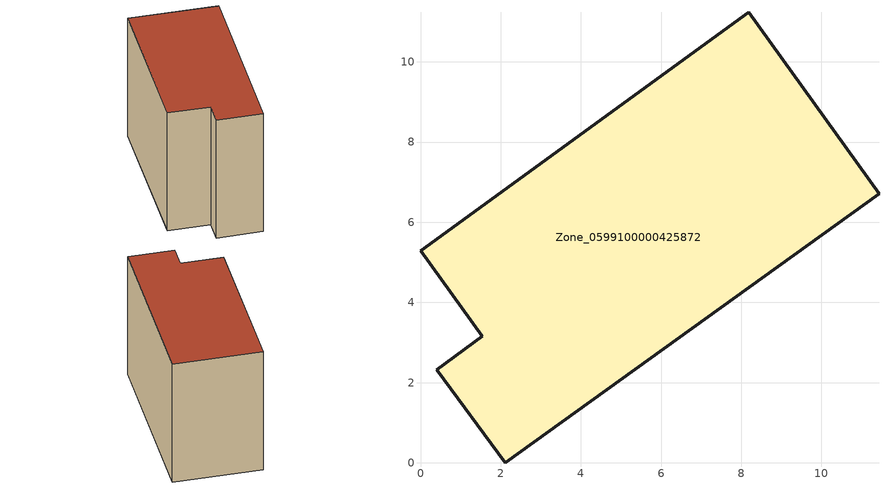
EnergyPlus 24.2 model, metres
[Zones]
Zone_0599100000425872
 floor ground (C_G): 8.19,11.24 11.43,6.71 2.11,0 0.41,2.33 1.53,3.15 0,5.29 z0
 wall outside (C_F): 11.43,6.71 8.19,11.24 0,5.29 1.53,3.15 0.41,2.33 2.11,0 11.43,6.71 z0:8.51
 roof outside (C_R): 2.11,0 11.43,6.71 8.19,11.24 0,5.29 1.53,3.15 0.41,2.33 z8.51
[BUILDING]
Pand.0599100000425872: North Axis=0; Terrain=City; Loads Convergence Tolerance Value=0.04; Temperature Convergence Tolerance Value=0.4; Solar Distribution=FullExterior; Maximum Number of Warmup Days=25; Minimum Number of Warmup Days=1
[Site:Location]
Rotterdam.The.Hague.AP_ZH_NLD Design_Conditions: Latitude=51.96; Longitude=4.45; Time Zone=1; Elevation=-4.5
[SITE:GROUNDTEMPERATURE:BUILDINGSURFACE]
18, 18, 18, 18, 18, 18, 18, 18, 18, 18, 18, 18
[MATERIAL] Thermal Absorptance=0.9; Solar Absorptance=0.7; Visible Absorptance=0.7
Name | Roughness | Thickness | Conductivity | Density | Specific Heat
G.TC.2006-2014 | MediumSmooth | 0.15 | 0.06 | 540 | 1210
F.TC.2006-2014 | Rough | 0.3 | 0.12 | 1920 | 840
R.TC.2006-2014 | MediumRough | 0.2 | 0.08 | 1500 | 1000
[CONSTRUCTION]
C_G: G.TC.2006-2014
C_F: F.TC.2006-2014
C_R: R.TC.2006-2014
[ZONE]
Zone_0599100000425872: Type=1; Multiplier=1; Ceiling Height=Autocalculate; Volume=Autocalculate; Floor Area=autocalculate; Part of Total Floor Area=Yes
[ZONEINFILTRATION:DESIGNFLOWRATE]
Infil_Zone_0599100000425872: Zone or ZoneList or Space or SpaceList=Zone_0599100000425872; Schedule=AlwaysOn; Design Flow Rate Calculation Method=Flow/Area; Flow Rate per Floor Area=0.0015; Constant Term Coefficient=1; Temperature Term Coefficient=0; Velocity Term Coefficient=0; Velocity Squared Term Coefficient=0
[HVACTEMPLATE:ZONE:IDEALLOADSAIRSYSTEM]
Zone_0599100000425872: Maximum Heating Supply Air Temperature=50; Minimum Cooling Supply Air Temperature=13; Maximum Heating Supply Air Humidity Ratio=0.0156; Minimum Cooling Supply Air Humidity Ratio=0.0077; Heating Limit=NoLimit; Cooling Limit=NoLimit; Dehumidification Control Type=ConstantSensibleHeatRatio; Cooling Sensible Heat Ratio=0.7; Dehumidification Setpoint=60; Humidification Control Type=None; Humidification Setpoint=30; Outdoor Air Method=None; Outdoor Air Flow Rate per Person=0.00944; Outdoor Air Flow Rate per Zone Floor Area=0; Outdoor Air Flow Rate per Zone=0; Demand Controlled Ventilation Type=None; Outdoor Air Economizer Type=NoEconomizer; Heat Recovery Type=None; Sensible Heat Recovery Effectiveness=0.7; Latent Heat Recovery Effectiveness=0.65
[ZONECONTROL:THERMOSTAT]
ThermostatControl_Zone_0599100000425872: Zone or ZoneList=Zone_0599100000425872; Control Type Schedule=DualSetpointControlType; Control 1=Thermostat_Zone_0599100000425872; Temperature Difference Between Cutout And Setpoint=0
[THERMOSTATSETPOINT:DUALSETPOINT]
Thermostat_Zone_0599100000425872: Heating Setpoint Temperature Schedule=HeatingSetpoint_Zone_0599100000425872; Cooling Setpoint Temperature Schedule=CoolingSetpoint_Zone_0599100000425872
[SCHEDULE:COMPACT]
HeatingSetpoint_Zone_0599100000425872: Through: 12/31, For: AllDays, Until: 24:00, 21
CoolingSetpoint_Zone_0599100000425872: Through: 12/31, For: AllDays, Until: 24:00, 24
DualSetpointControlType: Through: 12/31, For: AllDays, Until: 24:00, 4
AlwaysOn: Through: 12/31, For: AllDays, Until: 24:00, 1
